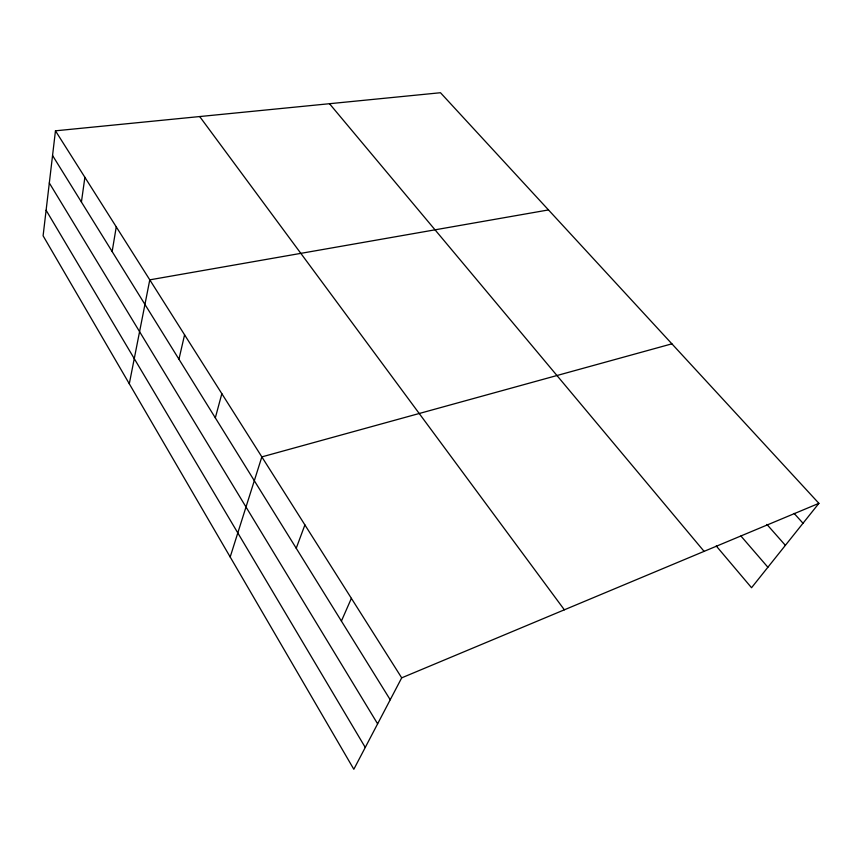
<?xml version="1.0" encoding="UTF-8"?>
<svg xmlns="http://www.w3.org/2000/svg" width="862" height="862" viewBox="0 0 862 862"><rect width="100%" height="100%" fill="white"/><g stroke="black" fill="none" stroke-linecap="round" stroke-linejoin="round"><path stroke-width="1.29" d="M55.459 130.819L43.1 235.8L353.829 769.27L401.703 677.844L818.9 503.343L440.482 92.73L55.459 130.819L401.703 677.844M81.416 202.031L84.885 177.324M112.146 251.564L116.262 226.889M129.3 383.795L149.783 279.848L548.501 209.929M178.951 359.228L184.576 334.822M215.317 417.854L221.846 393.686M230.186 557.003L261.843 456.892L671.907 343.83M296.226 548.254L304.9 524.915M341.406 621.06L351.384 598.347M818.9 503.343L751.545 587.722L716.247 545.98M794.117 513.396L803.007 523.245M766.911 524.43L785.379 545.344M740.943 536.035L767.891 567.25M329.499 103.709L704.092 551.357M199.693 116.553L564.351 609.811M52.55 155.505L390.227 699.761M49.317 182.97L377.621 723.832M46.106 210.253L365.262 747.44"/></g></svg>
